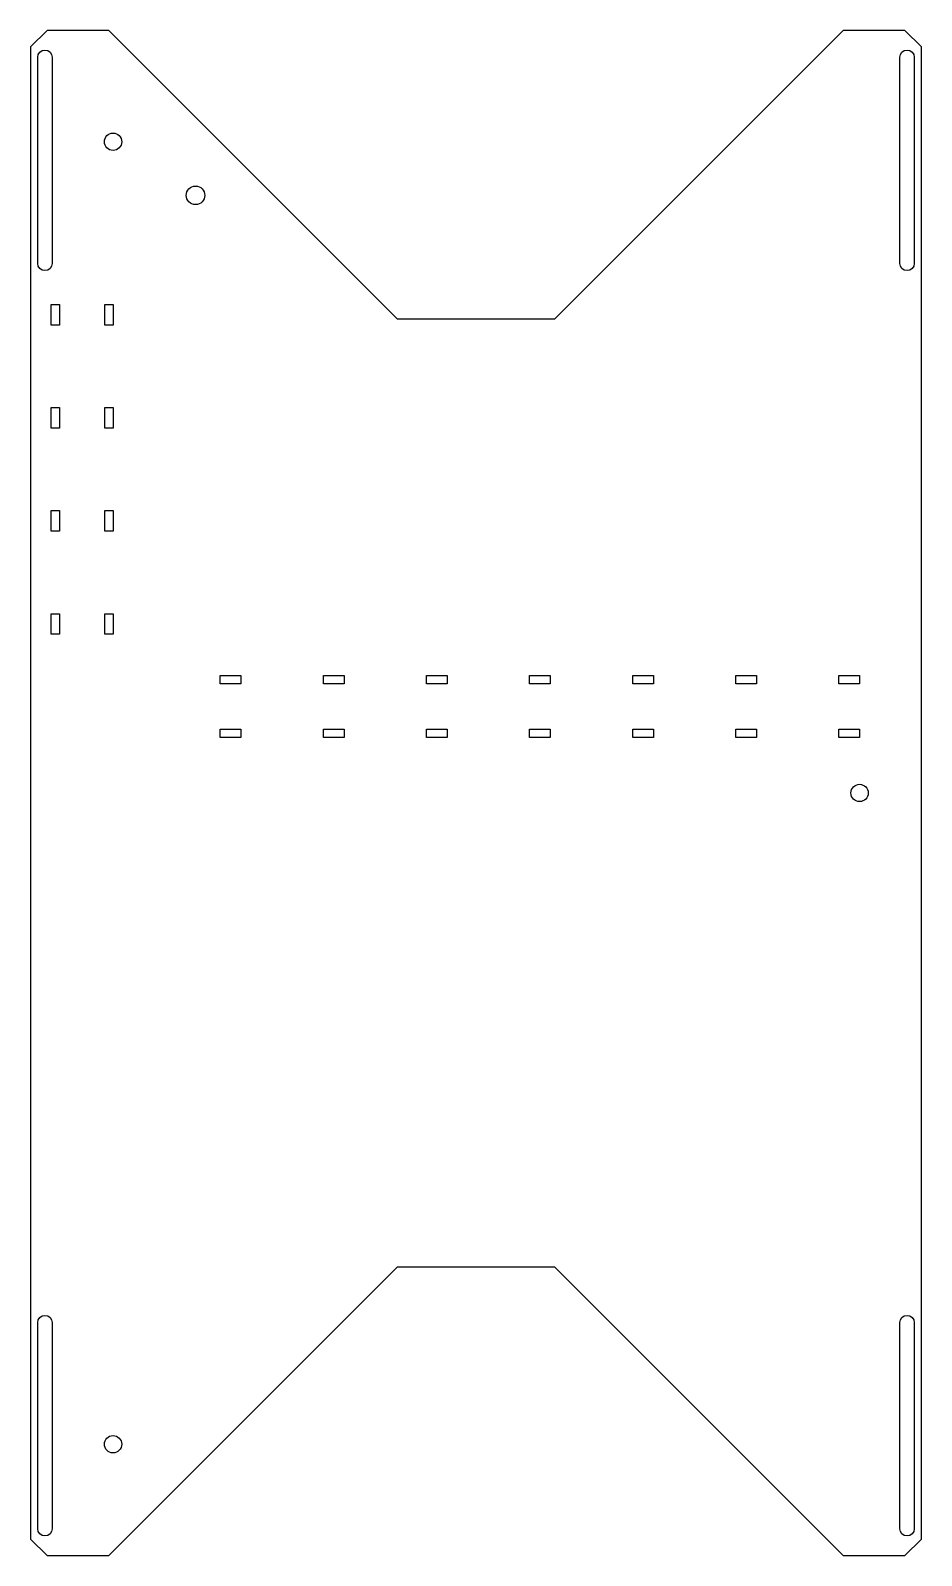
# Model space of a CAD drawing. Header units: millimetres. Extents: x -75 to 141, y -165 to 205.
import ezdxf

# ---------------------------------------------------------------- set-up
doc = ezdxf.new("R2010")
doc.units = ezdxf.units.MM

msp = doc.modelspace()

# ---------------------------------------------------------------- linework, layer by layer
for points in [[(-56.29, -165.23), (13.71, -95.23), (51.71, -95.23), (121.71, -165.23), (136.71, -165.23), (140.71, -161.23), (140.71, 200.77), (136.71, 204.77), (121.71, 204.77), (51.71, 134.77), (13.71, 134.77), (-56.29, 204.77), (-71.29, 204.77), (-75.29, 200.77), (-75.29, -161.23), (-71.29, -165.23)], [(-70.29, 138.27), (-68.29, 138.27), (-68.29, 133.27), (-70.29, 133.27)], [(-57.29, 138.27), (-55.29, 138.27), (-55.29, 133.27), (-57.29, 133.27)], [(-70.29, 108.27), (-70.29, 113.27), (-68.29, 113.27), (-68.29, 108.27)], [(-55.29, 113.27), (-55.29, 108.27), (-57.29, 108.27), (-57.29, 113.27)], [(-70.29, 83.27), (-70.29, 88.27), (-68.29, 88.27), (-68.29, 83.27)], [(-55.29, 88.27), (-55.29, 83.27), (-57.29, 83.27), (-57.29, 88.27)], [(-70.29, 58.27), (-70.29, 63.27), (-68.29, 63.27), (-68.29, 58.27)], [(-55.29, 63.27), (-55.29, 58.27), (-57.29, 58.27), (-57.29, 63.27)], [(-24.29, 48.27), (-24.29, 46.27), (-29.29, 46.27), (-29.29, 48.27)], [(0.71, 48.27), (0.71, 46.27), (-4.29, 46.27), (-4.29, 48.27)], [(25.71, 48.27), (25.71, 46.27), (20.71, 46.27), (20.71, 48.27)], [(50.71, 48.27), (50.71, 46.27), (45.71, 46.27), (45.71, 48.27)], [(75.71, 48.27), (75.71, 46.27), (70.71, 46.27), (70.71, 48.27)], [(100.71, 48.27), (100.71, 46.27), (95.71, 46.27), (95.71, 48.27)], [(120.71, 46.27), (120.71, 48.27), (125.71, 48.27), (125.71, 46.27)], [(-24.29, 35.27), (-24.29, 33.27), (-29.29, 33.27), (-29.29, 35.27)], [(0.71, 35.27), (0.71, 33.27), (-4.29, 33.27), (-4.29, 35.27)], [(25.71, 35.27), (25.71, 33.27), (20.71, 33.27), (20.71, 35.27)], [(50.71, 35.27), (50.71, 33.27), (45.71, 33.27), (45.71, 35.27)], [(75.71, 35.27), (75.71, 33.27), (70.71, 33.27), (70.71, 35.27)], [(100.71, 35.27), (100.71, 33.27), (95.71, 33.27), (95.71, 35.27)], [(120.71, 33.27), (120.71, 35.27), (125.71, 35.27), (125.71, 33.27)]]:
    msp.add_lwpolyline(points, close=True)
for points in [[(-73.54, 148.27), (-73.54, 198.27, -1), (-70.04, 198.27), (-70.04, 148.27, -1)], [(135.46, 148.27), (135.46, 198.27, -1), (138.96, 198.27), (138.96, 148.27, -1)], [(-70.04, -108.73), (-70.04, -158.73, -1), (-73.54, -158.73), (-73.54, -108.73, -1)], [(138.96, -108.73), (138.96, -158.73, -1), (135.46, -158.73), (135.46, -108.73, -1)]]:
    msp.add_lwpolyline(points, format="xyb", close=True)
for centre, radius in [((-55.29, 177.77), 2.1), ((-35.29, 164.77), 2.25), ((125.71, 19.77), 2.1), ((-55.29, -138.23), 2.1)]:
    msp.add_circle(centre, radius)

doc.saveas('drawing.dxf')
